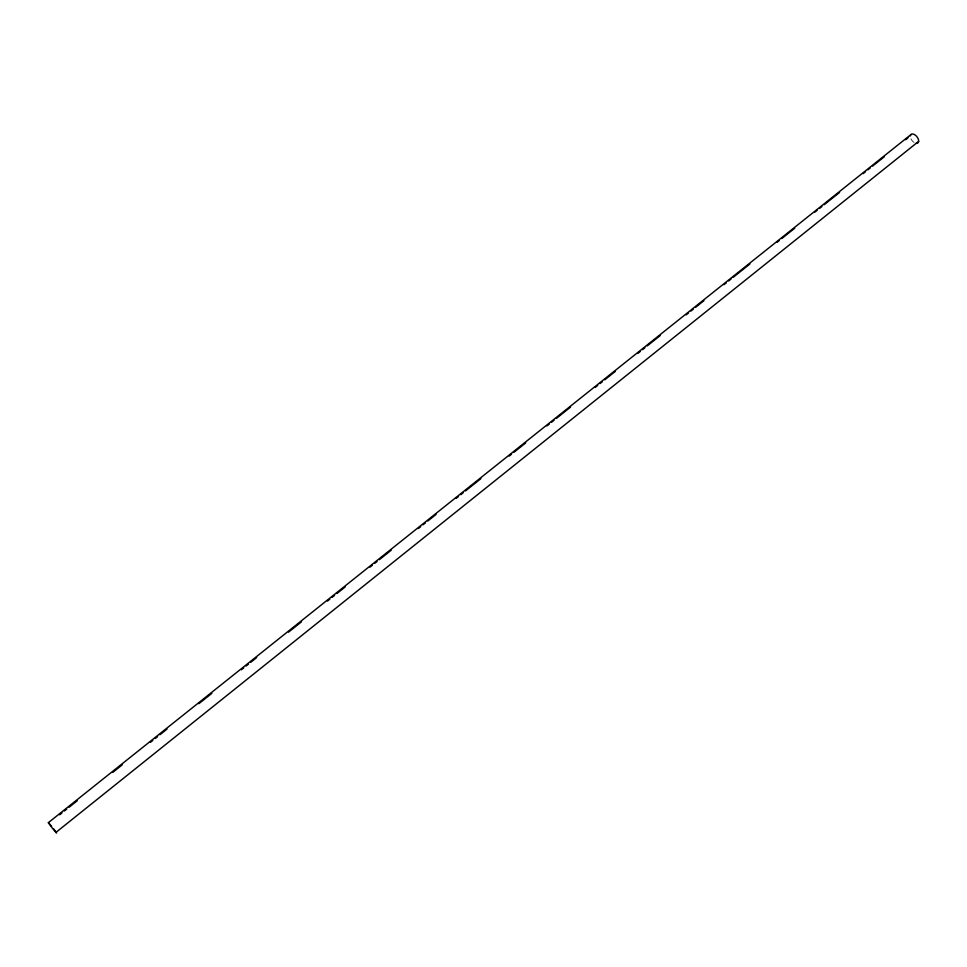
<?xml version="1.0" encoding="UTF-8"?>
<svg xmlns="http://www.w3.org/2000/svg" width="967" height="967" viewBox="0 0 967 967"><rect width="100%" height="100%" fill="white"/><g stroke="black" fill="none" stroke-linecap="round" stroke-linejoin="round"><path stroke-width="0.73" stroke-dasharray="4.83 3.63" d="M914.081 142.439A5.427 3.094 51.4 0 1 910.721 138.196"/><path stroke-width="1.45" d="M911.132 134.425L48.35 822.663L52.254 828.03L55.941 832.394L918.65 141.387M59.64 814.794L61.997 812.909M64.354 811.023L66.711 809.137M69.068 807.264L77.336 800.664M112.728 772.428L122.168 764.885M150.489 742.293L152.846 740.408M155.204 738.522L157.573 736.649M159.93 734.763L167.013 729.106M198.864 703.686L211.846 693.339M241.339 669.793L243.708 667.907M246.065 666.033L248.422 664.148M250.779 662.262L256.678 657.56M288.541 632.14L301.523 621.781M327.475 601.063L329.844 599.177M332.201 597.304L334.558 595.418M336.915 593.533L345.183 586.945M369.962 567.17L372.319 565.284M374.676 563.398L377.033 561.525M379.402 559.639L391.2 550.223M418.336 528.562L420.693 526.689M423.05 524.803L425.42 522.917M427.777 521.032L436.032 514.444M456.098 498.44L458.455 496.555M460.812 494.669L463.169 492.783M465.538 490.91L480.877 478.665M509.186 456.073L511.555 454.188M513.912 452.302L525.71 442.886M546.947 425.939L549.304 424.054M551.673 422.18L554.031 420.294M556.388 418.409L570.542 407.107M595.321 387.332L597.691 385.458M600.048 383.573L602.405 381.687M604.762 379.801L615.387 371.328M637.797 353.438L640.166 351.565M642.523 349.679L644.88 347.794M647.237 345.908L660.219 335.549M686.183 314.843L688.54 312.957M690.897 311.072L693.254 309.186M695.624 307.313L703.879 300.713M723.932 284.709L726.302 282.823M728.659 280.95L731.016 279.064M733.373 277.178L749.896 264.003M777.033 242.342L779.39 240.457M781.759 238.571L794.729 228.224M814.794 212.208L817.151 210.335M819.508 208.449L821.877 206.563M824.235 204.678L839.574 192.445M863.168 173.613L865.525 171.727M867.895 169.841L870.252 167.968M872.609 166.082L884.406 156.666M905.644 139.719L908.013 137.834M55.941 832.394L56.594 832.974L53.741 828.949M51.614 826.289L48.35 822.663M910.37 135.948A5.427 3.094 51.4 0 1 914.202 134.461A5.427 3.094 51.4 0 1 918.541 139.925A5.427 3.094 51.4 0 1 916.208 143.297"/></g></svg>
